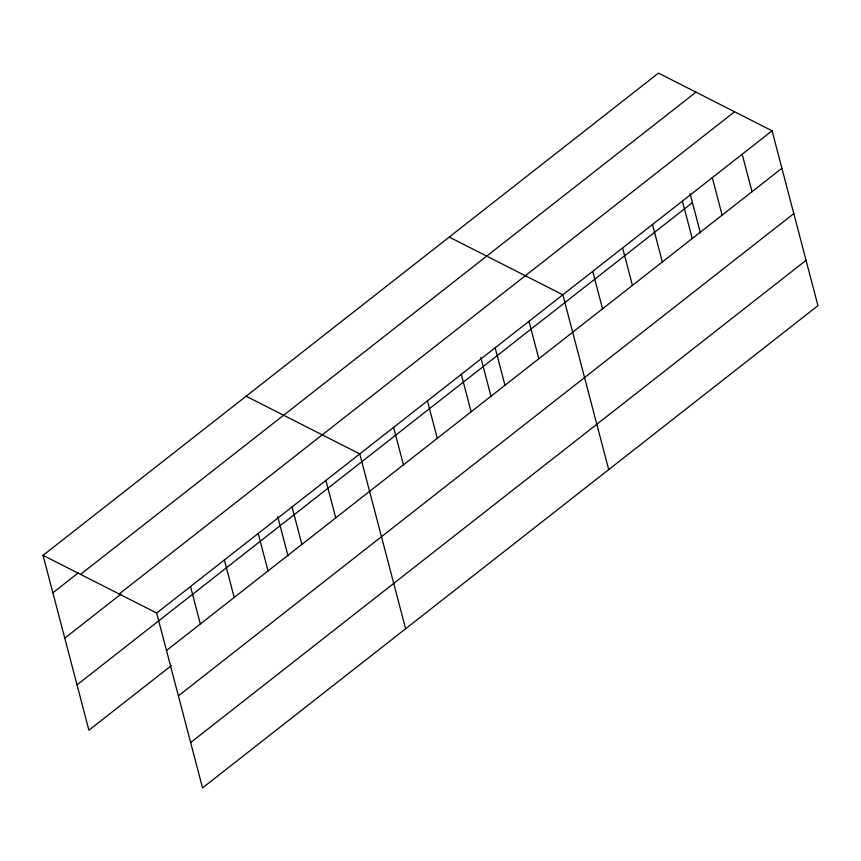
<?xml version="1.0" encoding="UTF-8"?>
<svg xmlns="http://www.w3.org/2000/svg" width="861" height="861" viewBox="0 0 861 861"><rect width="100%" height="100%" fill="white"/><g stroke="black" fill="none" stroke-linecap="round" stroke-linejoin="round"><path stroke-width="1.29" d="M43.05 555.345L658.461 73.11L772.08 130.807L817.95 305.655L202.539 787.89L156.67 613.032L43.05 555.345L88.92 730.193L171.425 665.553M52.876 592.809L78.265 572.92M80.547 574.384L695.957 92.149M119.173 593.993L734.584 111.769M64.769 638.152L120.831 594.219M156.67 613.032L772.08 130.807M77.027 684.861L692.438 202.636M166.496 650.496L781.906 168.272M178.388 695.839L793.799 213.614M190.647 742.548L806.057 260.323M449.216 237.076L562.836 294.763L608.705 469.611M246.138 396.211L359.758 453.898L405.628 628.756M742.182 154.227L752.019 191.691M712.295 177.646L722.121 215.121M690.059 193.553L700.37 232.857M682.407 201.065L692.233 238.54M652.509 224.495L662.346 261.959M622.621 247.914L632.448 285.389M592.734 271.333L602.56 308.808M528.988 321.282L538.825 358.757M495.14 347.801L504.976 385.276M480.815 357.509L491.125 396.813M461.292 374.331L471.128 411.795M427.443 400.849L437.28 438.324M393.595 427.368L403.432 464.843M325.91 480.416L335.736 517.891M292.062 506.946L301.888 544.41M277.726 516.643L288.048 555.948M258.214 533.465L268.04 570.929M224.366 559.984L234.192 597.459M190.518 586.513L200.344 623.977"/></g></svg>
